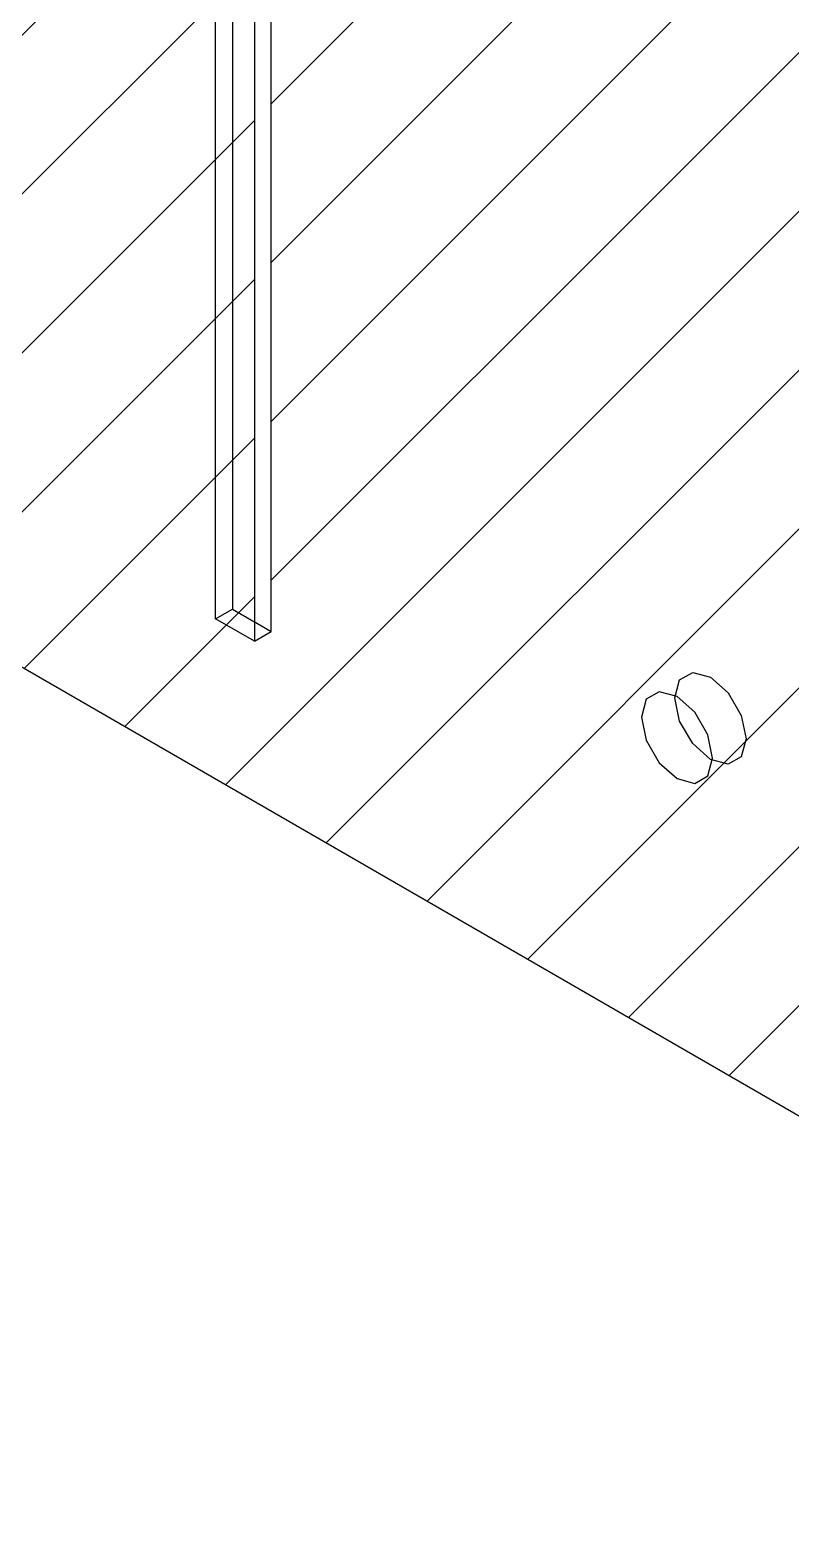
# Model space of a CAD drawing. Header units: millimetres. Extents: x 0 to 297, y 0 to 420.
# Drawn here: x 156.02 to 162.47, y 151.33 to 164.08 of the extents above; entities that cross this region are included whole.
import ezdxf

# ---------------------------------------------------------------- set-up
doc = ezdxf.new("R2010")
doc.units = ezdxf.units.MM
doc.layers.add('2-AXO-ARISTAS', color=7, linetype='Continuous')
doc.layers.add('2-AXO-RAYADOS', color=8, linetype='Continuous')

msp = doc.modelspace()

# ---------------------------------------------------------------- hatches: boundary and pattern name
at = {"layer": '2-AXO-RAYADOS'}
h = msp.add_hatch(dxfattribs=at)
h.set_pattern_fill('ANSI31', color=8, scale=0.3)
h.paths.add_polyline_path([(159.249, 205.765), (159.249, 205.765), (159.249, 205.765), (159.249, 205.765), (159.249, 205.765), (159.249, 205.765), (159.249, 205.765), (159.249, 205.765), (159.249, 205.765), (159.249, 205.765), (159.249, 205.765), (159.249, 205.765), (159.249, 205.765), (159.249, 205.765), (159.249, 205.765), (159.249, 205.765), (159.249, 205.765), (159.249, 205.766), (159.249, 205.766), (159.249, 205.766), (159.249, 205.766), (159.249, 205.766), (159.249, 205.766), (159.249, 205.766), (159.249, 205.766), (159.249, 205.766), (159.249, 205.766), (159.248, 205.766), (159.248, 205.766), (159.248, 205.766), (159.248, 205.766), (159.248, 205.766), (159.248, 205.766), (159.248, 205.766), (159.248, 205.766), (159.248, 205.766), (159.248, 205.766), (159.248, 205.766), (159.248, 205.766), (159.248, 205.766), (145.106, 213.931), (145.106, 213.931), (145.106, 213.931), (145.105, 213.931), (145.105, 213.932), (145.105, 213.932), (145.105, 213.932), (145.105, 213.932), (145.104, 213.931), (145.104, 213.931), (145.104, 213.931), (145.104, 213.931), (145.104, 213.931), (145.103, 213.931), (145.103, 213.931), (145.103, 213.931), (145.103, 213.93), (145.103, 213.93), (145.103, 213.93), (145.103, 213.93), (145.103, 213.93), (145.103, 213.93), (145.103, 164.94), (145.103, 164.94), (145.103, 164.94), (145.103, 164.94), (145.103, 164.94), (145.103, 164.94), (145.103, 164.94), (145.103, 164.94), (145.103, 164.94), (145.103, 164.94), (145.103, 164.939), (145.103, 164.939), (145.103, 164.939), (145.103, 164.939), (145.103, 164.939), (145.103, 164.939), (145.103, 164.939), (145.103, 164.939), (145.103, 164.939), (145.103, 164.939), (145.103, 164.939), (145.103, 164.939), (145.103, 164.939), (145.103, 164.939), (145.103, 164.939), (145.103, 164.939), (145.103, 164.939), (145.103, 164.939), (145.103, 164.939), (145.103, 164.939), (145.103, 164.939), (145.103, 164.939), (145.103, 164.939), (145.103, 164.939), (145.103, 164.939), (145.103, 164.939), (145.103, 164.939), (145.103, 164.939), (145.103, 164.939), (145.103, 164.939), (145.103, 164.939), (145.103, 164.939), (145.103, 164.939), (145.103, 164.939), (145.103, 164.939), (145.103, 164.939), (145.103, 164.939), (145.103, 164.939), (145.103, 164.939), (145.103, 164.939), (145.103, 164.939), (145.103, 164.939), (145.103, 164.939), (145.103, 164.939), (145.103, 164.939), (145.103, 164.939), (145.103, 164.939), (145.103, 164.938), (145.103, 164.938), (145.103, 164.938), (145.103, 164.938), (145.103, 164.938), (145.103, 164.938), (145.103, 164.938), (145.103, 164.938), (145.103, 164.938), (145.103, 164.938), (145.104, 164.938), (145.104, 164.938), (145.104, 164.938), (145.104, 164.938), (145.104, 164.938), (145.104, 164.938), (145.104, 164.938), (145.104, 164.938), (145.104, 164.938), (145.104, 164.938), (145.104, 164.938), (145.104, 164.938), (145.104, 164.938), (145.104, 164.938), (145.104, 164.938), (145.104, 164.938), (145.104, 164.938), (145.104, 164.938), (145.104, 164.938), (145.104, 164.938), (168.674, 151.33), (168.674, 151.33), (168.674, 151.33), (168.675, 151.33), (168.675, 151.329), (168.675, 151.329), (168.675, 151.329), (168.675, 151.33), (168.676, 151.33), (168.676, 151.33), (168.676, 151.33), (168.676, 151.33), (168.676, 151.33), (168.676, 151.33), (168.677, 151.33), (168.677, 151.33), (168.677, 151.331), (168.677, 151.331), (168.677, 151.331), (168.677, 151.331), (168.677, 151.331), (168.677, 151.331), (168.677, 164.395), (168.677, 164.395), (168.677, 164.396), (168.677, 164.396), (168.677, 164.396), (168.677, 164.396), (168.677, 164.396), (168.677, 164.396), (168.677, 164.396), (168.677, 164.396), (168.677, 164.396), (168.677, 164.396), (168.677, 164.396), (168.677, 164.396), (168.677, 164.396), (168.677, 164.396), (168.677, 164.396), (168.677, 164.396), (168.677, 164.396), (168.677, 164.396), (168.677, 164.396), (168.677, 164.396), (168.677, 164.396), (168.677, 164.396), (168.677, 164.397), (168.677, 164.397), (168.677, 164.397), (168.677, 164.397), (168.677, 164.397), (168.677, 164.397), (168.677, 164.397), (168.677, 164.397), (168.677, 164.397), (168.676, 164.397), (168.676, 164.397), (168.676, 164.397), (168.676, 164.397), (168.676, 164.397), (168.676, 164.397), (168.676, 164.397), (168.676, 164.397), (168.676, 164.397), (168.676, 164.397), (159.249, 169.84), (159.249, 205.765), (159.249, 205.765), (159.249, 205.765)])

# ---------------------------------------------------------------- linework, layer by layer
at = {"layer": '2-AXO-ARISTAS', "lineweight": 25}
for p, q in [((157.739, 205.275), (157.739, 159.17)), ((157.597, 159.088), (157.597, 205.193)), ((157.597, 159.088), (157.739, 159.17)), ((161.531, 158.57), (161.642, 158.633)), ((161.642, 158.633), (161.793, 158.593)), ((161.491, 158.419), (161.531, 158.57)), ((161.793, 158.593), (161.943, 158.459)), ((161.248, 158.406), (161.208, 158.255)), ((161.359, 158.47), (161.248, 158.406)), ((161.51, 158.43), (161.359, 158.47)), ((161.531, 158.221), (161.491, 158.419)), ((161.661, 158.296), (161.51, 158.43)), ((161.943, 158.459), (162.054, 158.268)), ((161.208, 158.255), (161.248, 158.058)), ((161.771, 158.105), (161.661, 158.296)), ((162.054, 158.268), (162.094, 158.07)), ((161.642, 158.03), (161.531, 158.221)), ((161.811, 157.907), (161.771, 158.105)), ((161.248, 158.058), (161.359, 157.867)), ((161.793, 157.896), (161.642, 158.03)), ((162.094, 158.07), (162.054, 157.919)), ((161.359, 157.867), (161.51, 157.733)), ((161.771, 157.756), (161.811, 157.907)), ((161.943, 157.856), (161.793, 157.896)), ((162.054, 157.919), (161.943, 157.856)), ((161.51, 157.733), (161.661, 157.692)), ((161.661, 157.692), (161.771, 157.756))]:
    msp.add_line(p, q, dxfattribs=at)

# ---------------------------------------------------------------- next in the draw order: wipeouts: each hides what was drawn before it
msp.add_wipeout([(158.07, 158.978), (158.07, 158.978), (158.07, 158.978), (158.07, 158.978), (158.07, 158.978), (158.07, 158.978), (158.07, 158.979), (158.07, 158.979), (158.07, 158.979), (158.07, 158.979), (158.07, 158.979), (158.07, 205.084), (158.07, 205.084), (158.07, 205.084), (158.07, 205.084), (158.07, 205.084), (158.07, 205.085), (158.07, 205.085), (158.07, 205.085), (158.07, 205.085), (158.07, 205.085), (158.07, 205.085), (158.07, 205.085), (158.07, 205.085), (158.07, 205.085), (158.07, 205.085), (158.07, 205.085), (158.07, 205.085), (158.07, 205.085), (158.07, 205.085), (158.07, 205.085), (158.07, 205.085), (158.07, 205.085), (158.07, 205.085), (158.07, 205.085), (158.07, 205.085), (158.07, 205.085), (158.07, 205.085), (158.07, 205.085), (158.07, 205.086), (158.07, 205.086), (158.07, 205.086), (158.07, 205.086), (158.07, 205.086), (158.07, 205.086), (158.07, 205.086), (158.07, 205.086), (158.07, 205.086), (158.07, 205.086), (158.07, 205.086), (158.07, 205.086), (158.07, 205.086), (158.069, 205.086), (158.069, 205.086), (158.069, 205.086), (158.069, 205.086), (158.069, 205.086), (158.069, 205.086), (158.069, 205.086), (158.069, 205.086), (158.069, 205.086), (158.069, 205.086), (158.069, 205.086), (158.069, 205.086), (158.069, 205.086), (158.069, 205.086), (158.069, 205.086), (158.069, 205.086), (158.069, 205.086), (158.069, 205.086), (158.069, 205.086), (158.069, 205.086), (158.068, 205.086), (158.068, 205.086), (158.068, 205.086), (158.068, 205.086), (158.068, 205.086), (158.068, 205.086), (158.068, 205.086), (158.068, 205.086), (158.068, 205.086), (158.068, 205.086), (158.068, 205.086), (158.068, 205.086), (158.068, 205.086), (158.068, 205.086), (158.068, 205.086), (158.068, 205.086), (158.068, 205.086), (158.068, 205.086), (158.068, 205.086), (158.068, 205.086), (158.068, 205.086), (158.068, 205.086), (158.067, 205.086), (157.926, 205.004), (157.926, 205.004), (157.926, 205.004), (157.926, 205.004), (157.925, 205.004), (157.925, 205.004), (157.925, 205.003), (157.925, 205.003), (157.925, 205.003), (157.925, 205.003), (157.925, 205.003), (157.925, 205.003), (157.925, 158.898), (157.925, 158.898), (157.925, 158.897), (157.925, 158.897), (157.925, 158.897), (157.925, 158.897), (157.925, 158.897), (157.925, 158.897), (157.925, 158.897), (157.925, 158.897), (157.925, 158.897), (157.925, 158.897), (157.925, 158.897), (157.925, 158.897), (157.925, 158.897), (157.925, 158.897), (157.925, 158.897), (157.925, 158.897), (157.925, 158.897), (157.925, 158.897), (157.925, 158.897), (157.925, 158.897), (157.925, 158.897), (157.925, 158.897), (157.925, 158.896), (157.926, 158.896), (157.926, 158.896), (157.926, 158.896), (157.926, 158.896), (157.926, 158.896), (157.926, 158.896), (157.926, 158.896), (157.926, 158.896), (157.926, 158.896), (157.926, 158.896), (157.926, 158.896), (157.926, 158.896), (157.926, 158.896), (157.926, 158.896), (157.926, 158.896), (157.926, 158.896), (157.926, 158.896), (157.926, 158.896), (157.926, 158.896), (157.926, 158.896), (157.926, 158.896), (157.926, 158.896), (157.926, 158.896), (157.926, 158.896), (157.926, 158.896), (157.927, 158.896), (157.927, 158.896), (157.927, 158.896), (157.927, 158.896), (157.927, 158.896), (157.927, 158.896), (157.927, 158.896), (157.927, 158.896), (157.927, 158.896), (157.927, 158.896), (157.927, 158.896), (157.927, 158.896), (157.927, 158.896), (157.927, 158.896), (157.927, 158.896), (157.927, 158.896), (157.927, 158.896), (157.927, 158.896), (157.927, 158.896), (157.927, 158.896), (157.927, 158.896), (157.928, 158.896), (157.928, 158.896), (157.928, 158.896), (157.928, 158.896), (157.928, 158.896), (157.928, 158.896), (157.928, 158.896), (157.928, 158.896), (157.928, 158.896), (157.928, 158.896), (157.928, 158.896), (157.928, 158.896), (157.928, 158.896), (158.069, 158.978)])

# ---------------------------------------------------------------- next in the draw order: linework, layer by layer
for p, q in [((158.068, 158.979), (158.068, 205.084)), ((157.927, 205.003), (157.927, 158.898)), ((168.675, 151.331), (145.105, 164.94)), ((157.739, 159.17), (158.068, 158.979)), ((157.927, 158.898), (157.597, 159.088)), ((157.927, 158.898), (158.068, 158.979))]:
    msp.add_line(p, q, dxfattribs=at)

doc.saveas('drawing.dxf')
